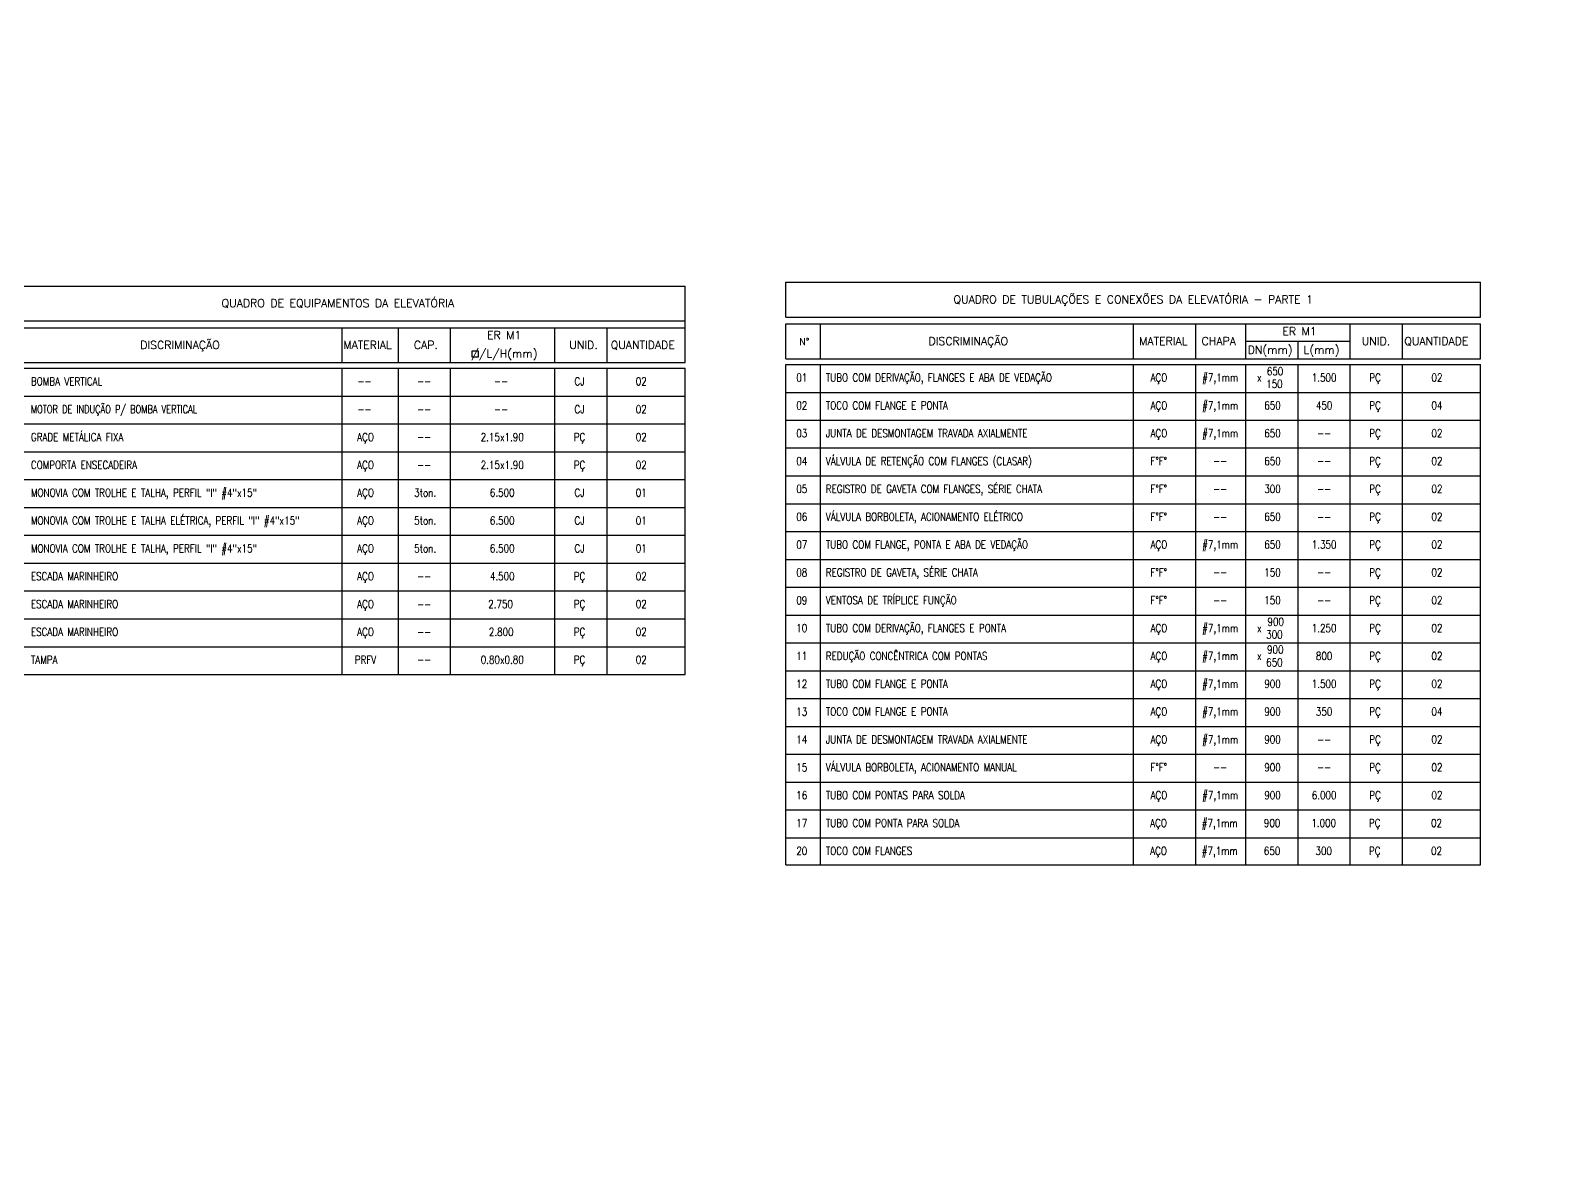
# Model space of a CAD drawing. Header units: feet. Extents: x 0 to 285374, y 0 to 9111566.
# Drawn here: x 285096.49 to 285115.55, y 9111332.77 to 9111346.77 of the extents above; entities that cross this region are included whole.
import ezdxf
from ezdxf import colors
from ezdxf.entities.mleader import LeaderData, LeaderLine
from ezdxf.enums import TextEntityAlignment as Align
from ezdxf.math import Vec2, Vec3

# ---------------------------------------------------------------- set-up
doc = ezdxf.new("R2010")
doc.units = ezdxf.units.FT
doc.header["$MEASUREMENT"] = 0
for name, color, linetype in [('02', 7, 'CONTINUOUS'), ('det-tabl', 1, 'CONTINUOUS'), ('H-SA-TEXTO', 2, 'CONTINUOUS'), ('TEXTO', 2, 'CONTINUOUS')]:
    doc.layers.add(name, color=color, linetype=linetype)
doc.styles.add('EGC_Arial_2.0mm', font='arial.ttf', dxfattribs={"width": 0.8, "height": 2})
doc.styles.add('ROMANS', font='romans.shx')

# ---------------------------------------------------------------- blocks, each defined once
blk = doc.blocks.new('_None')

msp = doc.modelspace()

# ---------------------------------------------------------------- linework, layer by layer
at = {"layer": 'det-tabl', "color": 4}
for p, q in [((285104.671, 9111342.623), (285104.671, 9111343.579)), ((285105.93, 9111343.627), (285114.614, 9111343.627)), ((285105.93, 9111343.192), (285105.93, 9111343.627)), ((285114.614, 9111343.192), (285114.614, 9111343.627)), ((285105.93, 9111343.192), (285114.614, 9111343.192)), ((285100.388, 9111342.623), (285100.388, 9111343.057)), ((285101.089, 9111342.623), (285101.089, 9111343.057)), ((285101.741, 9111343.057), (285104.671, 9111343.057)), ((285101.741, 9111342.623), (285101.741, 9111343.057)), ((285103.045, 9111342.623), (285103.045, 9111343.057)), ((285103.697, 9111342.623), (285103.697, 9111343.057)), ((285105.93, 9111343.105), (285111.68, 9111343.105)), ((285105.93, 9111342.67), (285105.93, 9111343.105)), ((285106.364, 9111342.67), (285106.364, 9111343.105)), ((285110.277, 9111342.67), (285110.277, 9111343.105)), ((285111.054, 9111342.67), (285111.054, 9111343.105)), ((285111.68, 9111343.105), (285114.614, 9111343.105)), ((285111.68, 9111342.67), (285111.68, 9111343.105)), ((285112.984, 9111342.67), (285112.984, 9111343.105)), ((285113.636, 9111342.67), (285113.636, 9111343.105)), ((285114.614, 9111342.67), (285114.614, 9111343.105)), ((285112.984, 9111342.887), (285111.68, 9111342.887)), ((285112.332, 9111342.67), (285112.332, 9111342.887)), ((285100.388, 9111338.726), (285100.388, 9111342.552)), ((285101.089, 9111338.726), (285101.089, 9111342.552)), ((285101.741, 9111342.623), (285104.671, 9111342.623)), ((285101.741, 9111342.552), (285104.671, 9111342.552)), ((285101.741, 9111338.726), (285101.741, 9111342.552)), ((285103.045, 9111338.726), (285103.045, 9111342.552)), ((285103.697, 9111338.726), (285103.697, 9111342.552)), ((285104.671, 9111338.726), (285104.671, 9111342.552)), ((285105.93, 9111342.67), (285111.68, 9111342.67)), ((285105.93, 9111337.382), (285105.93, 9111342.599)), ((285105.93, 9111342.599), (285111.68, 9111342.599)), ((285106.364, 9111337.382), (285106.364, 9111342.599)), ((285110.277, 9111337.382), (285110.277, 9111342.599)), ((285111.054, 9111337.382), (285111.054, 9111342.599)), ((285111.68, 9111342.67), (285114.614, 9111342.67)), ((285111.68, 9111337.382), (285111.68, 9111342.599)), ((285111.68, 9111342.599), (285114.614, 9111342.599)), ((285112.332, 9111337.382), (285112.332, 9111342.599)), ((285112.984, 9111337.382), (285112.984, 9111342.599)), ((285113.636, 9111337.382), (285113.636, 9111342.599)), ((285114.614, 9111337.382), (285114.614, 9111342.599)), ((285105.93, 9111336.348), (285105.93, 9111337.382)), ((285106.364, 9111336.348), (285106.364, 9111337.382)), ((285110.277, 9111336.348), (285110.277, 9111337.382)), ((285111.054, 9111336.348), (285111.054, 9111337.382)), ((285111.68, 9111337.382), (285114.614, 9111337.382)), ((285111.68, 9111336.348), (285111.68, 9111337.382)), ((285112.332, 9111336.348), (285112.332, 9111337.382)), ((285112.984, 9111336.348), (285112.984, 9111337.382)), ((285113.636, 9111336.348), (285113.636, 9111337.382)), ((285114.614, 9111336.348), (285114.614, 9111337.382)), ((285105.93, 9111336.348), (285114.614, 9111336.348))]:
    msp.add_line(p, q, dxfattribs=at)
at = {"layer": 'det-tabl', "color": 2}
for p, q in [((285105.93, 9111342.251), (285111.68, 9111342.251)), ((285111.68, 9111342.251), (285114.614, 9111342.251)), ((285105.93, 9111341.904), (285111.68, 9111341.904)), ((285111.68, 9111341.904), (285114.614, 9111341.904)), ((285105.93, 9111341.556), (285111.68, 9111341.556)), ((285111.68, 9111341.556), (285114.614, 9111341.556)), ((285105.93, 9111341.208), (285111.68, 9111341.208)), ((285111.68, 9111341.208), (285114.614, 9111341.208)), ((285105.93, 9111340.86), (285111.68, 9111340.86)), ((285111.68, 9111340.86), (285114.614, 9111340.86)), ((285105.93, 9111340.512), (285111.68, 9111340.512)), ((285111.68, 9111340.512), (285114.614, 9111340.512)), ((285105.93, 9111340.164), (285111.68, 9111340.164)), ((285111.68, 9111340.164), (285114.614, 9111340.164)), ((285105.93, 9111339.817), (285111.68, 9111339.817)), ((285111.68, 9111339.817), (285114.614, 9111339.817)), ((285105.93, 9111339.469), (285111.68, 9111339.469)), ((285111.68, 9111339.469), (285114.614, 9111339.469)), ((285105.93, 9111339.121), (285111.68, 9111339.121)), ((285111.68, 9111339.121), (285114.614, 9111339.121)), ((285105.93, 9111338.773), (285111.68, 9111338.773)), ((285111.68, 9111338.773), (285114.614, 9111338.773)), ((285105.93, 9111338.425), (285111.68, 9111338.425)), ((285111.68, 9111338.425), (285114.614, 9111338.425)), ((285105.93, 9111338.077), (285111.68, 9111338.077)), ((285111.68, 9111338.077), (285114.614, 9111338.077)), ((285105.93, 9111337.73), (285111.68, 9111337.73)), ((285111.68, 9111337.73), (285114.614, 9111337.73)), ((285105.93, 9111337.382), (285111.68, 9111337.382)), ((285105.93, 9111337.382), (285111.68, 9111337.382)), ((285111.68, 9111337.382), (285114.614, 9111337.382)), ((285105.93, 9111337.034), (285111.68, 9111337.034)), ((285111.68, 9111337.034), (285114.614, 9111337.034)), ((285111.68, 9111337.034), (285114.614, 9111337.034)), ((285105.93, 9111336.686), (285111.68, 9111336.686)), ((285111.68, 9111336.686), (285114.614, 9111336.686))]:
    msp.add_line(p, q, dxfattribs=at)
at = {"layer": 'TEXTO', "color": 4}
msp.add_lwpolyline([(285102.012, 9111342.771), (285102.087, 9111342.771), (285102.087, 9111342.689), (285102.012, 9111342.689)], close=True, dxfattribs=at)

# ---------------------------------------------------------------- texts
at = {"layer": 'TEXTO', "color": 4, "style": 'ROMANS'}
msp.add_text('QUADRO DE TUBULAÇÕES E CONEXÕES DA ELEVATÓRIA - PARTE 1', height=0.1, dxfattribs=at).set_placement((285110.272, 9111343.362), align=Align.CENTER)
for s, height, p in [('ER M1', 0.1, (285102.197, 9111342.916)), ('N%%D', 0.087, (285106.099, 9111342.841)), ('DISCRIMINAÇÃO', 0.1, (285107.714, 9111342.841)), ('MATERIAL', 0.1, (285110.347, 9111342.841)), ('CHAPA', 0.1, (285111.127, 9111342.841)), ('ER M1', 0.1, (285112.136, 9111342.964)), ('UNID.', 0.1, (285113.128, 9111342.841)), ('QUANTIDADE', 0.1, (285113.66, 9111342.841)), ('MATERIAL', 0.1, (285100.402, 9111342.793)), ('CAP.', 0.1, (285101.283, 9111342.793)), ('//L/H(mm)', 0.1, (285102, 9111342.685)), ('UNID.', 0.1, (285103.225, 9111342.793)), ('QUANTIDADE', 0.1, (285103.743, 9111342.793)), ('DN(mm)', 0.1, (285111.703, 9111342.732)), ('L(mm)', 0.1, (285112.4, 9111342.732))]:
    msp.add_text(s, height=height, dxfattribs=at).set_placement(p)
at = {"layer": 'TEXTO', "style": 'ROMANS', "width": 0.8}
for s, p in [('650', (285111.942, 9111342.465)), ('--', (285100.577, 9111342.338)), ('--', (285101.323, 9111342.338)), ('--', (285102.283, 9111342.338)), ('01', (285106.062, 9111342.385)), ('TUBO COM DERIVAÇÃO, FLANGES E ABA DE VEDAÇÃO', (285106.431, 9111342.385)), ('AÇO', (285110.489, 9111342.385)), ('x', (285111.819, 9111342.385)), ('150', (285111.934, 9111342.306)), ('--', (285100.577, 9111341.99)), ('--', (285101.323, 9111341.99)), ('--', (285102.283, 9111341.99)), ('02', (285106.062, 9111342.037)), ('TOCO COM FLANGE E PONTA', (285106.431, 9111342.038)), ('AÇO', (285110.489, 9111342.038)), ('03', (285106.062, 9111341.689)), ('JUNTA DE DESMONTAGEM TRAVADA AXIALMENTE', (285106.431, 9111341.69)), ('AÇO', (285110.489, 9111341.69)), ('--', (285101.323, 9111341.642)), ('04', (285106.062, 9111341.342)), ('VÁLVULA DE RETENÇÃO COM FLANGES (CLASAR)', (285106.431, 9111341.342)), ('F%%DF%%D', (285110.489, 9111341.342)), ('--', (285101.323, 9111341.294)), ('05', (285106.062, 9111340.994)), ('REGISTRO DE GAVETA COM FLANGES, SÉRIE CHATA', (285106.431, 9111340.994)), ('F%%DF%%D', (285110.489, 9111340.994)), ('06', (285106.062, 9111340.646)), ('VÁLVULA BORBOLETA, ACIONAMENTO ELÉTRICO', (285106.431, 9111340.646)), ('F%%DF%%D', (285110.489, 9111340.646)), ('07', (285106.062, 9111340.298)), ('TUBO COM FLANGE, PONTA E ABA DE VEDAÇÃO', (285106.431, 9111340.299)), ('AÇO', (285110.489, 9111340.299)), ('REGISTRO DE GAVETA, SÉRIE CHATA', (285106.431, 9111339.951)), ('--', (285101.323, 9111339.903)), ('08', (285106.062, 9111339.95)), ('F%%DF%%D', (285110.489, 9111339.951)), ('09', (285106.062, 9111339.602)), ('VENTOSA DE TRÍPLICE FUNÇÃO', (285106.431, 9111339.603)), ('F%%DF%%D', (285110.489, 9111339.603)), ('--', (285101.323, 9111339.555)), ('2.750', (285102.212, 9111339.555)), ('2.800', (285102.22, 9111339.208)), ('10', (285106.062, 9111339.255)), ('TUBO COM DERIVAÇÃO, FLANGES E PONTA', (285106.431, 9111339.255)), ('AÇO', (285110.489, 9111339.255)), ('x', (285111.819, 9111339.255)), ('900', (285111.95, 9111339.335)), ('--', (285101.323, 9111339.208)), ('300', (285111.934, 9111339.175)), ('11', (285106.062, 9111338.907)), ('REDUÇÃO CONCÊNTRICA COM PONTAS', (285106.431, 9111338.907)), ('AÇO', (285110.489, 9111338.907)), ('x', (285111.819, 9111338.907)), ('650', (285111.934, 9111338.827)), ('900', (285111.945, 9111338.987)), ('--', (285101.323, 9111338.86)), ('12', (285106.062, 9111338.559)), ('TUBO COM FLANGE E PONTA', (285106.431, 9111338.559)), ('AÇO', (285110.489, 9111338.559)), ('13', (285106.062, 9111338.211)), ('TOCO COM FLANGE E PONTA', (285106.431, 9111338.212)), ('AÇO', (285110.489, 9111338.212)), ('14', (285106.062, 9111337.863)), ('JUNTA DE DESMONTAGEM TRAVADA AXIALMENTE', (285106.431, 9111337.864)), ('AÇO', (285110.489, 9111337.864)), ('15', (285106.062, 9111337.515)), ('VÁLVULA BORBOLETA, ACIONAMENTO MANUAL', (285106.431, 9111337.516)), ('F%%DF%%D', (285110.489, 9111337.516)), ('16', (285106.062, 9111337.168)), ('TUBO COM PONTAS PARA SOLDA', (285106.431, 9111337.168)), ('AÇO', (285110.489, 9111337.168)), ('17', (285106.062, 9111336.82)), ('TUBO COM PONTA PARA SOLDA', (285106.431, 9111336.82)), ('AÇO', (285110.484, 9111336.82)), ('20', (285106.062, 9111336.472)), ('TOCO COM FLANGES', (285106.431, 9111336.472)), ('AÇO', (285110.484, 9111336.472))]:
    msp.add_text(s, height=0.1, dxfattribs=at).set_placement(p)
for s, p in [('CJ', (285103.353, 9111342.338)), ('02', (285104.124, 9111342.338)), ('#7,1mm', (285111.359, 9111342.385)), ('1.500', (285112.658, 9111342.385)), ('PÇ', (285113.295, 9111342.385)), ('02', (285114.068, 9111342.385)), ('CJ', (285103.353, 9111341.99)), ('02', (285104.124, 9111341.99)), ('#7,1mm', (285111.359, 9111342.038)), ('650', (285112.013, 9111342.038)), ('450', (285112.658, 9111342.038)), ('PÇ', (285113.295, 9111342.038)), ('04', (285114.068, 9111342.038)), ('#7,1mm', (285111.359, 9111341.69)), ('650', (285112.013, 9111341.69)), ('PÇ', (285113.295, 9111341.69)), ('02', (285114.068, 9111341.69)), ('AÇO', (285100.679, 9111341.642)), ('2.15x1.90', (285102.387, 9111341.642)), ('PÇ', (285103.353, 9111341.642)), ('02', (285104.124, 9111341.642)), ('--', (285112.658, 9111341.69)), ('AÇO', (285100.679, 9111341.294)), ('2.15x1.90', (285102.387, 9111341.294)), ('PÇ', (285103.353, 9111341.294)), ('02', (285104.124, 9111341.294)), ('650', (285112.013, 9111341.342)), ('PÇ', (285113.295, 9111341.342)), ('02', (285114.068, 9111341.342)), ('--', (285111.359, 9111341.342)), ('--', (285112.658, 9111341.342)), ('AÇO', (285100.679, 9111340.947)), ('3ton.', (285101.424, 9111340.947)), ('6.500', (285102.387, 9111340.947)), ('CJ', (285103.353, 9111340.947)), ('01', (285104.124, 9111340.947)), ('--', (285111.359, 9111340.994)), ('300', (285112.013, 9111340.994)), ('--', (285112.658, 9111340.994)), ('PÇ', (285113.295, 9111340.994)), ('02', (285114.068, 9111340.994)), ('AÇO', (285100.679, 9111340.599)), ('5ton.', (285101.424, 9111340.599)), ('6.500', (285102.387, 9111340.599)), ('CJ', (285103.353, 9111340.599)), ('01', (285104.124, 9111340.599)), ('--', (285111.359, 9111340.646)), ('650', (285112.013, 9111340.646)), ('--', (285112.658, 9111340.646)), ('PÇ', (285113.295, 9111340.646)), ('02', (285114.068, 9111340.646)), ('AÇO', (285100.679, 9111340.251)), ('5ton.', (285101.424, 9111340.251)), ('6.500', (285102.387, 9111340.251)), ('CJ', (285103.353, 9111340.251)), ('01', (285104.124, 9111340.251)), ('#7,1mm', (285111.359, 9111340.299)), ('650', (285112.013, 9111340.299)), ('1.350', (285112.658, 9111340.299)), ('PÇ', (285113.295, 9111340.299)), ('02', (285114.068, 9111340.299)), ('AÇO', (285100.679, 9111339.903)), ('4.500', (285102.387, 9111339.903)), ('PÇ', (285103.353, 9111339.903)), ('02', (285104.124, 9111339.903)), ('--', (285111.359, 9111339.951)), ('150', (285112.013, 9111339.951)), ('--', (285112.658, 9111339.951)), ('PÇ', (285113.295, 9111339.951)), ('02', (285114.068, 9111339.951)), ('150', (285112.013, 9111339.603)), ('PÇ', (285113.295, 9111339.603)), ('02', (285114.068, 9111339.603)), ('AÇO', (285100.679, 9111339.555)), ('PÇ', (285103.353, 9111339.555)), ('02', (285104.124, 9111339.555)), ('--', (285111.359, 9111339.603)), ('--', (285112.658, 9111339.603)), ('AÇO', (285100.679, 9111339.208)), ('PÇ', (285103.353, 9111339.208)), ('02', (285104.124, 9111339.208)), ('#7,1mm', (285111.359, 9111339.255)), ('1.250', (285112.658, 9111339.255)), ('PÇ', (285113.295, 9111339.255)), ('02', (285114.068, 9111339.255)), ('PRFV', (285100.679, 9111338.86)), ('0.80x0.80', (285102.387, 9111338.86)), ('PÇ', (285103.353, 9111338.86)), ('02', (285104.124, 9111338.86)), ('#7,1mm', (285111.359, 9111338.907)), ('800', (285112.658, 9111338.907)), ('PÇ', (285113.295, 9111338.907)), ('02', (285114.068, 9111338.907)), ('#7,1mm', (285111.359, 9111338.559)), ('900', (285112.013, 9111338.559)), ('1.500', (285112.658, 9111338.559)), ('PÇ', (285113.295, 9111338.559)), ('02', (285114.068, 9111338.559)), ('#7,1mm', (285111.359, 9111338.212)), ('900', (285112.013, 9111338.212)), ('350', (285112.658, 9111338.212)), ('PÇ', (285113.295, 9111338.212)), ('04', (285114.068, 9111338.212)), ('#7,1mm', (285111.359, 9111337.864)), ('900', (285112.013, 9111337.864)), ('--', (285112.658, 9111337.864)), ('PÇ', (285113.295, 9111337.864)), ('02', (285114.068, 9111337.864)), ('900', (285112.013, 9111337.516)), ('PÇ', (285113.295, 9111337.516)), ('02', (285114.068, 9111337.516)), ('--', (285111.359, 9111337.516)), ('--', (285112.658, 9111337.516)), ('#7,1mm', (285111.359, 9111337.168)), ('900', (285112.013, 9111337.168)), ('6.000', (285112.658, 9111337.168)), ('PÇ', (285113.295, 9111337.168)), ('02', (285114.068, 9111337.168)), ('#7,1mm', (285111.353, 9111336.82)), ('900', (285112.008, 9111336.82)), ('1.000', (285112.653, 9111336.82)), ('PÇ', (285113.29, 9111336.82)), ('02', (285114.063, 9111336.82)), ('#7,1mm', (285111.353, 9111336.472)), ('650', (285112.008, 9111336.472)), ('300', (285112.653, 9111336.472)), ('PÇ', (285113.29, 9111336.472)), ('02', (285114.063, 9111336.472))]:
    msp.add_text(s, height=0.1, dxfattribs=at).set_placement(p, align=Align.CENTER)

# ---------------------------------------------------------------- leaders
at = {"layer": 'H-SA-TEXTO'}
ml = msp.add_multileader_mtext('Standard', dxfattribs=at)
ml.set_content('SALA DE BOMBAS', color=2, style='EGC_Arial_2.0mm')
ml.set_leader_properties(color=1, linetype='ByLayer', lineweight=-1)
ml.set_arrow_properties(name='NONE')
ml.build(insert=Vec2(0, 0))
ml.multileader.update_dxf_attribs({"text_left_attachment_type": 2, "text_right_attachment_type": 2, "dogleg_length": 1.982, "arrow_head_size": 0.075, "scale": 0.05})
ctx = ml.context
ctx.base_point, ctx.scale, ctx.char_height, ctx.arrow_head_size, ctx.landing_gap_size, ctx.plane_origin, ctx.plane_x_axis, ctx.plane_y_axis = Vec3(285098.607, 9111356.402, 478.198), 0.05, 0.1, 0.075, 0.05, Vec3(285474.282, 9111418.62, 478.198), Vec3(0.999987, 0.005007), Vec3(-0.005007, 0.999987)
ctx.left_attachment, ctx.right_attachment, ctx.text_align_type = 2, 2, 1
notes = []
notes.append((ctx, [(0, (0, 0, 0), (0, 0), (1, 0), 1, [])]))
ctx.mtext.insert, ctx.mtext.text_direction, ctx.mtext.rotation, ctx.mtext.width, ctx.mtext.defined_height, ctx.mtext.alignment, ctx.mtext.flow_direction = Vec3(285099.142, 9111356.457, 478.198), Vec3(0.999987, 0.005007), 0.005007, 1.06867, 0.189, 2, 5
ctx.mtext.has_bg_fill, ctx.mtext.bg_color, ctx.mtext.bg_scale_factor, ctx.mtext.bg_transparency, ctx.mtext.use_window_bg_color = 1, -1073741824, 1, 0, 1
for ctx, leaders in notes:
    for number, flags, end, landing, length, lines in leaders:
        leader = LeaderData()
        leader.index, (leader.has_last_leader_line, leader.has_dogleg_vector, leader.attachment_direction) = number, flags
        leader.last_leader_point, leader.dogleg_vector, leader.dogleg_length = Vec3(end), Vec3(landing), length
        for number, points, colour, breaks in lines:
            line = LeaderLine()
            line.index, line.vertices, line.color, line.breaks = number, Vec3.list(points), colors.encode_raw_color(colour), breaks
            leader.lines.append(line)
        ctx.leaders.append(leader)

# ---------------------------------------------------------------- next in the draw order: linework, layer by layer
at = {"layer": '02'}
msp.add_line((285095.995, 9111343.579), (285103.821, 9111343.579), dxfattribs=at)
at = {"layer": 'det-tabl', "color": 4}
for p, q in [((285095.995, 9111343.579), (285104.671, 9111343.579)), ((285095.995, 9111343.144), (285104.671, 9111343.144)), ((285095.995, 9111343.057), (285103.821, 9111343.057)), ((285095.995, 9111342.623), (285103.821, 9111342.623)), ((285095.995, 9111342.552), (285103.821, 9111342.552)), ((285095.995, 9111338.726), (285104.671, 9111338.726))]:
    msp.add_line(p, q, dxfattribs=at)
at = {"layer": 'det-tabl', "color": 2}
for p, q in [((285095.995, 9111342.204), (285104.671, 9111342.204)), ((285095.995, 9111341.856), (285104.671, 9111341.856)), ((285095.995, 9111341.508), (285104.671, 9111341.508)), ((285095.995, 9111341.16), (285104.671, 9111341.16)), ((285095.995, 9111340.813), (285104.671, 9111340.813)), ((285095.995, 9111340.465), (285104.671, 9111340.465)), ((285095.995, 9111340.117), (285104.671, 9111340.117)), ((285095.995, 9111339.769), (285104.671, 9111339.769)), ((285095.995, 9111339.421), (285104.671, 9111339.421)), ((285095.995, 9111339.073), (285104.671, 9111339.073))]:
    msp.add_line(p, q, dxfattribs=at)

# ---------------------------------------------------------------- next in the draw order: texts
at = {"layer": 'TEXTO', "color": 4, "style": 'ROMANS'}
msp.add_text('QUADRO DE EQUIPAMENTOS DA ELEVATÓRIA', height=0.1, dxfattribs=at).set_placement((285100.333, 9111343.315), align=Align.CENTER)
msp.add_text('DISCRIMINAÇÃO', height=0.1, dxfattribs=at).set_placement((285097.863, 9111342.793))
at = {"layer": 'TEXTO', "style": 'ROMANS'}
for s, width, p in [('BOMBA VERTICAL ', 0.8, (285096.497, 9111342.338)), ('MOTOR DE INDUÇÃO P/ BOMBA VERTICAL', 0.75, (285096.497, 9111341.99)), ('GRADE METÁLICA FIXA', 0.8, (285096.497, 9111341.642)), ('COMPORTA ENSECADEIRA', 0.8, (285096.497, 9111341.294)), ('MONOVIA COM TROLHE E TALHA, PERFIL "I" #4"x15"', 0.8, (285096.497, 9111340.947)), ('MONOVIA COM TROLHE E TALHA ELÉTRICA, PERFIL "I" #4"x15"', 0.8, (285096.497, 9111340.599)), ('MONOVIA COM TROLHE E TALHA, PERFIL "I" #4"x15"', 0.8, (285096.497, 9111340.251)), ('ESCADA MARINHEIRO', 0.8, (285096.497, 9111339.903)), ('ESCADA MARINHEIRO', 0.8, (285096.497, 9111339.555)), ('ESCADA MARINHEIRO', 0.8, (285096.497, 9111339.208)), ('TAMPA', 0.8, (285096.497, 9111338.86))]:
    msp.add_text(s, height=0.1, dxfattribs=dict(at, width=width)).set_placement(p)

# ---------------------------------------------------------------- next in the draw order: leaders
at = {"layer": 'H-SA-TEXTO'}
ml = msp.add_multileader_mtext('Standard', dxfattribs=at)
ml.set_content('CS-25 - TRECHO 1', color=2, style='EGC_Arial_2.0mm')
ml.set_leader_properties(color=1, linetype='ByLayer', lineweight=-1)
ml.set_arrow_properties(name='NONE')
ml.build(insert=Vec2(0, 0))
ml.multileader.update_dxf_attribs({"text_left_attachment_type": 2, "text_right_attachment_type": 2, "dogleg_length": 1.982, "arrow_head_size": 0.075, "scale": 0.05})
ctx = ml.context
ctx.base_point, ctx.scale, ctx.char_height, ctx.arrow_head_size, ctx.landing_gap_size, ctx.plane_origin, ctx.plane_x_axis, ctx.plane_y_axis = Vec3(285124.816, 9111388.014), 0.05, 0.1, 0.075, 0.05, Vec3(284750.549, 9111449.763), Vec3(0.999987, -0.005007), Vec3(0.005007, 0.999987)
ctx.left_attachment, ctx.right_attachment, ctx.text_align_type = 2, 2, 1
notes = []
notes.append((ctx, [(0, (0, 0, 0), (0, 0), (1, 0), 1, [])]))
ctx.mtext.insert, ctx.mtext.text_direction, ctx.mtext.rotation, ctx.mtext.width, ctx.mtext.defined_height, ctx.mtext.alignment, ctx.mtext.flow_direction = Vec3(285125.344, 9111388.063), Vec3(0.999987, -0.005007), 6.278178, 1.45791, 1.047, 2, 5
ctx.mtext.has_bg_fill, ctx.mtext.bg_color, ctx.mtext.bg_scale_factor, ctx.mtext.bg_transparency, ctx.mtext.use_window_bg_color = 1, -1073741824, 1, 0, 1
for ctx, leaders in notes:
    for number, flags, end, landing, length, lines in leaders:
        leader = LeaderData()
        leader.index, (leader.has_last_leader_line, leader.has_dogleg_vector, leader.attachment_direction) = number, flags
        leader.last_leader_point, leader.dogleg_vector, leader.dogleg_length = Vec3(end), Vec3(landing), length
        for number, points, colour, breaks in lines:
            line = LeaderLine()
            line.index, line.vertices, line.color, line.breaks = number, Vec3.list(points), colors.encode_raw_color(colour), breaks
            leader.lines.append(line)
        ctx.leaders.append(leader)

# ---------------------------------------------------------------- next in the draw order: leaders
ml = msp.add_multileader_mtext('Standard', dxfattribs=at)
ml.set_content('CÂMARA DE DESCARGA', color=2, style='EGC_Arial_2.0mm')
ml.set_leader_properties(color=1, linetype='ByLayer', lineweight=-1)
ml.set_arrow_properties(name='NONE')
ml.build(insert=Vec2(0, 0))
ml.multileader.update_dxf_attribs({"text_left_attachment_type": 2, "text_right_attachment_type": 2, "dogleg_length": 1.982, "arrow_head_size": 0.075, "scale": 0.05})
ctx = ml.context
ctx.base_point, ctx.scale, ctx.char_height, ctx.arrow_head_size, ctx.landing_gap_size, ctx.plane_origin, ctx.plane_x_axis, ctx.plane_y_axis = Vec3(285120.534, 9111388.137, 239.099), 0.05, 0.1, 0.075, 0.05, Vec3(285499.713, 9111458.075, 239.099), Vec3(0.999987, 0.005007), Vec3(-0.005007, 0.999987)
ctx.left_attachment, ctx.right_attachment, ctx.text_align_type = 2, 2, 1
notes = []
notes.append((ctx, [(0, (0, 0, 0), (0, 0), (1, 0), 1, [])]))
ctx.mtext.insert, ctx.mtext.text_direction, ctx.mtext.rotation, ctx.mtext.width, ctx.mtext.defined_height, ctx.mtext.alignment, ctx.mtext.flow_direction = Vec3(285121.242, 9111388.204, 239.099), Vec3(0.999987, 0.005007), 0.005007, 1.32283, 0.256, 2, 5
ctx.mtext.has_bg_fill, ctx.mtext.bg_color, ctx.mtext.bg_scale_factor, ctx.mtext.bg_transparency, ctx.mtext.use_window_bg_color = 1, -1073741824, 1, 0, 1
for ctx, leaders in notes:
    for number, flags, end, landing, length, lines in leaders:
        leader = LeaderData()
        leader.index, (leader.has_last_leader_line, leader.has_dogleg_vector, leader.attachment_direction) = number, flags
        leader.last_leader_point, leader.dogleg_vector, leader.dogleg_length = Vec3(end), Vec3(landing), length
        for number, points, colour, breaks in lines:
            line = LeaderLine()
            line.index, line.vertices, line.color, line.breaks = number, Vec3.list(points), colors.encode_raw_color(colour), breaks
            leader.lines.append(line)
        ctx.leaders.append(leader)

# ---------------------------------------------------------------- next in the draw order: leaders
ml = msp.add_multileader_mtext('Standard', dxfattribs=at)
ml.set_content('CÂMARA DE DESCARGA', color=2, style='EGC_Arial_2.0mm')
ml.set_leader_properties(color=1, linetype='ByLayer', lineweight=-1)
ml.set_arrow_properties(name='NONE')
ml.build(insert=Vec2(0, 0))
ml.multileader.update_dxf_attribs({"text_left_attachment_type": 2, "text_right_attachment_type": 2, "dogleg_length": 1.982, "arrow_head_size": 0.075, "scale": 0.05})
ctx = ml.context
ctx.base_point, ctx.scale, ctx.char_height, ctx.arrow_head_size, ctx.landing_gap_size, ctx.plane_origin, ctx.plane_x_axis, ctx.plane_y_axis = Vec3(285120.526, 9111352.979, 477.095), 0.05, 0.1, 0.075, 0.05, Vec3(285502.655, 9111415.58, 477.095), Vec3(0.999987, 0.005007), Vec3(-0.005007, 0.999987)
ctx.left_attachment, ctx.right_attachment, ctx.text_align_type = 2, 2, 1
notes = []
notes.append((ctx, [(0, (0, 0, 0), (0, 0), (1, 0), 1, [])]))
ctx.mtext.insert, ctx.mtext.text_direction, ctx.mtext.rotation, ctx.mtext.width, ctx.mtext.defined_height, ctx.mtext.alignment, ctx.mtext.flow_direction = Vec3(285121.234, 9111353.046, 477.095), Vec3(0.999987, 0.005007), 0.005007, 1.32283, 0.256, 2, 5
ctx.mtext.has_bg_fill, ctx.mtext.bg_color, ctx.mtext.bg_scale_factor, ctx.mtext.bg_transparency, ctx.mtext.use_window_bg_color = 1, -1073741824, 1, 0, 1
for ctx, leaders in notes:
    for number, flags, end, landing, length, lines in leaders:
        leader = LeaderData()
        leader.index, (leader.has_last_leader_line, leader.has_dogleg_vector, leader.attachment_direction) = number, flags
        leader.last_leader_point, leader.dogleg_vector, leader.dogleg_length = Vec3(end), Vec3(landing), length
        for number, points, colour, breaks in lines:
            line = LeaderLine()
            line.index, line.vertices, line.color, line.breaks = number, Vec3.list(points), colors.encode_raw_color(colour), breaks
            leader.lines.append(line)
        ctx.leaders.append(leader)

# ---------------------------------------------------------------- next in the draw order: leaders
ml = msp.add_multileader_mtext('Standard', dxfattribs=at)
ml.set_content('CS-25 - TRECHO 1', color=2, style='EGC_Arial_2.0mm')
ml.set_leader_properties(color=1, linetype='ByLayer', lineweight=-1)
ml.set_arrow_properties(name='NONE')
ml.build(insert=Vec2(0, 0))
ml.multileader.update_dxf_attribs({"text_left_attachment_type": 2, "text_right_attachment_type": 2, "dogleg_length": 1.982, "arrow_head_size": 0.075, "scale": 0.05})
ctx = ml.context
ctx.base_point, ctx.scale, ctx.char_height, ctx.arrow_head_size, ctx.landing_gap_size, ctx.plane_origin, ctx.plane_x_axis, ctx.plane_y_axis = Vec3(285123.926, 9111352.364, -1.103), 0.05, 0.1, 0.075, 0.05, Vec3(285502.836, 9111414.552, -1.103), Vec3(0.999987, 0.005007), Vec3(-0.005007, 0.999987)
ctx.left_attachment, ctx.right_attachment, ctx.text_align_type = 2, 2, 1
notes = []
notes.append((ctx, [(0, (0, 0, 0), (0, 0), (1, 0), 1, [])]))
ctx.mtext.insert, ctx.mtext.text_direction, ctx.mtext.rotation, ctx.mtext.width, ctx.mtext.defined_height, ctx.mtext.alignment, ctx.mtext.flow_direction = Vec3(285124.453, 9111352.418, -1.103), Vec3(0.999987, 0.005007), 0.005007, 1.2469, 1.047, 2, 5
ctx.mtext.has_bg_fill, ctx.mtext.bg_color, ctx.mtext.bg_scale_factor, ctx.mtext.bg_transparency, ctx.mtext.use_window_bg_color = 1, -1073741824, 1, 0, 1
for ctx, leaders in notes:
    for number, flags, end, landing, length, lines in leaders:
        leader = LeaderData()
        leader.index, (leader.has_last_leader_line, leader.has_dogleg_vector, leader.attachment_direction) = number, flags
        leader.last_leader_point, leader.dogleg_vector, leader.dogleg_length = Vec3(end), Vec3(landing), length
        for number, points, colour, breaks in lines:
            line = LeaderLine()
            line.index, line.vertices, line.color, line.breaks = number, Vec3.list(points), colors.encode_raw_color(colour), breaks
            leader.lines.append(line)
        ctx.leaders.append(leader)

doc.saveas('drawing.dxf')
